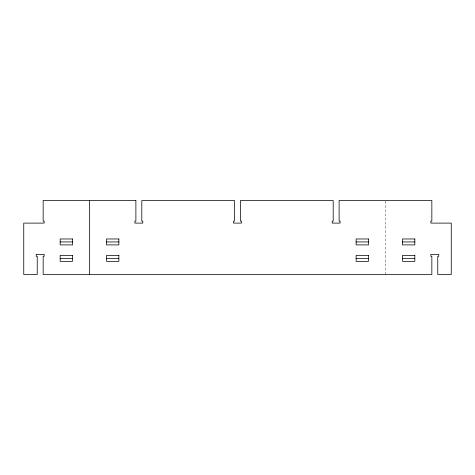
<?xml version="1.0" encoding="UTF-8"?>
<svg xmlns="http://www.w3.org/2000/svg" width="475" height="475" viewBox="0 0 475 475"><rect width="100%" height="100%" fill="white"/><g stroke="black" fill="none" stroke-linecap="round" stroke-linejoin="round"><path stroke-width="0.36" stroke-dasharray="2.38 1.78" d="M385.48 201.246L385.48 274.497"/><path stroke-width="0.71" d="M60.171 241.941L72.503 241.941M106.537 241.941L118.869 241.941M356.131 241.941L368.463 241.941M402.497 241.941L414.829 241.941M60.171 258.382L72.503 258.382M106.537 258.382L118.869 258.382M356.131 258.382L368.463 258.382M402.497 258.382L414.829 258.382M89.52 200.503L89.52 274.497M135.886 200.503L43.154 200.503L43.154 221.136L44.139 221.136L44.139 223.107L23.75 223.107L23.75 274.497L37.234 274.497L37.234 256.322L36.248 256.322L36.248 254.351L44.139 254.351L44.139 256.322L43.154 256.322L43.154 274.497L431.846 274.497L431.846 256.322L430.861 256.322L430.861 254.351L438.752 254.351L438.752 256.322L437.766 256.322L437.766 274.497L451.25 274.497L451.25 223.107L430.861 223.107L430.861 221.136L431.846 221.136L431.846 200.503L339.114 200.503L339.114 221.136L340.1 221.136L340.1 223.107L332.209 223.107L332.209 221.136L333.195 221.136L333.195 200.503L240.457 200.503L240.457 221.136L241.448 221.136L241.448 223.107L233.552 223.107L233.552 221.136L234.543 221.136L234.543 200.503L141.805 200.503L141.805 221.136L142.791 221.136L142.791 223.107L134.9 223.107L134.9 221.136L135.886 221.136L135.886 200.503M72.503 238.978L60.171 238.978L60.171 244.898L72.503 244.898L72.503 238.978M118.869 238.978L106.537 238.978L106.537 244.898L118.869 244.898L118.869 238.978M368.463 238.978L356.131 238.978L356.131 244.898L368.463 244.898L368.463 238.978M414.829 238.978L402.497 238.978L402.497 244.898L414.829 244.898L414.829 238.978M72.503 255.419L60.171 255.419L60.171 261.339L72.503 261.339L72.503 255.419M118.869 255.419L106.537 255.419L106.537 261.339L118.869 261.339L118.869 255.419M368.463 255.419L356.131 255.419L356.131 261.339L368.463 261.339L368.463 255.419M414.829 255.419L402.497 255.419L402.497 261.339L414.829 261.339L414.829 255.419"/></g></svg>
